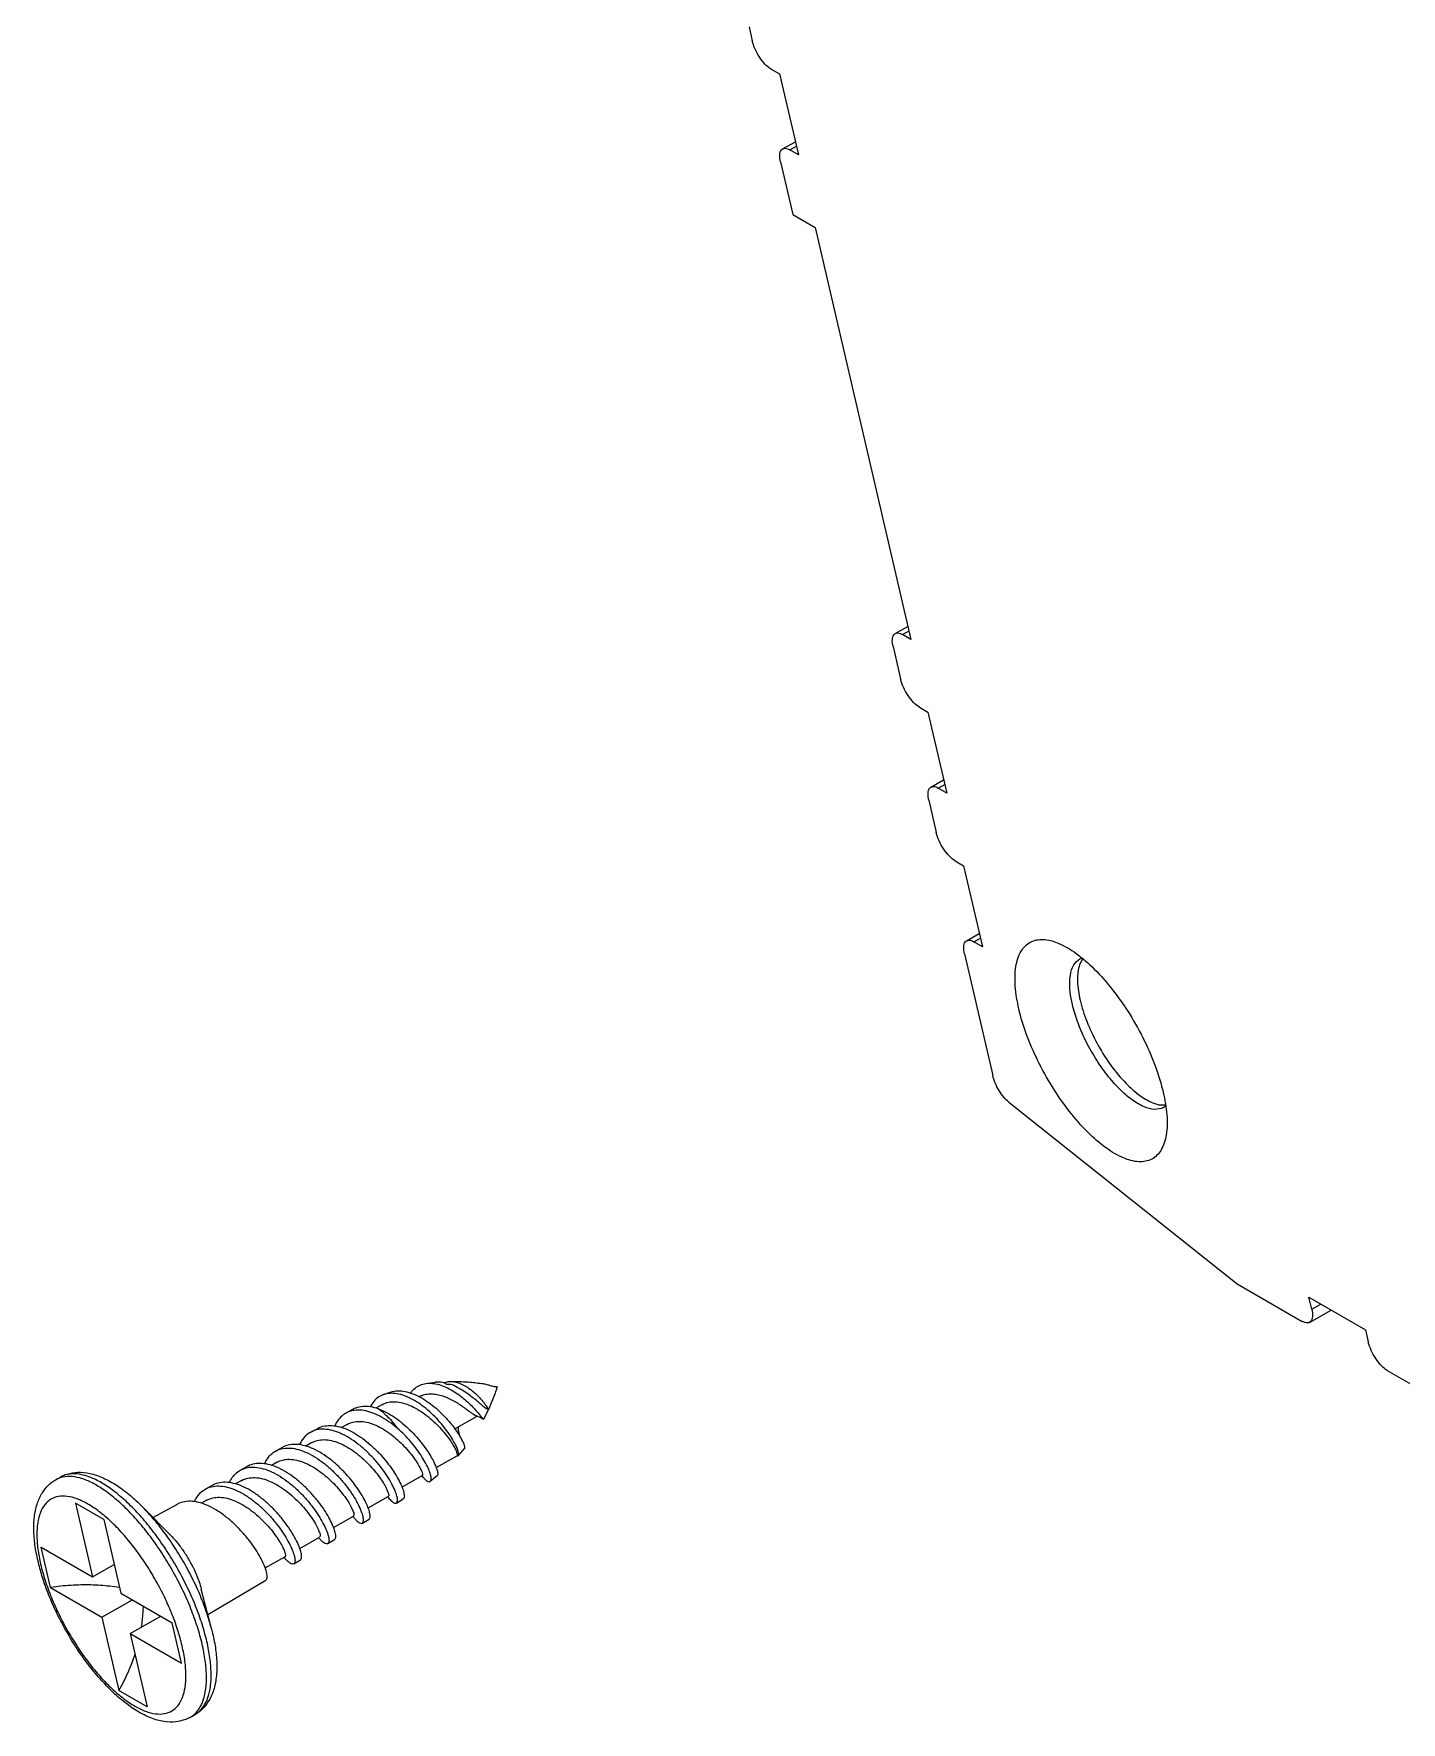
# Model space of a CAD drawing. Header units: millimetres. Extents: x 2693 to 3287, y 268 to 688.
# Drawn here: x 3000.53 to 3028.59, y 455 to 489.63 of the extents above; entities that cross this region are included whole.
import ezdxf

# ---------------------------------------------------------------- set-up
doc = ezdxf.new("R2010")
doc.units = ezdxf.units.MM
doc.layers.add('02___PRT_ALL_AXES', color=7, linetype='Continuous')

msp = doc.modelspace()

# ---------------------------------------------------------------- linework, layer by layer
at = {"color": 7, "linetype": 'Continuous'}
for p, q in [((3015.206, 489.769), (3015.272, 489.486)), ((3015.659, 488.904), (3015.833, 488.803)), ((3015.833, 488.803), (3016.218, 487.145)), ((3015.894, 487.266), (3016.156, 487.414)), ((3016.044, 487.246), (3016.177, 487.321)), ((3016.218, 487.145), (3016.044, 487.246)), ((3015.85, 486.999), (3016.101, 485.921)), ((3016.101, 485.921), (3016.565, 485.653)), ((3016.565, 485.653), (3018.528, 477.205)), ((3018.204, 477.326), (3018.466, 477.474)), ((3018.354, 477.306), (3018.488, 477.381)), ((3018.528, 477.205), (3018.354, 477.306)), ((3018.16, 477.059), (3018.315, 476.395)), ((3018.701, 475.813), (3018.875, 475.713)), ((3018.875, 475.713), (3019.261, 474.055)), ((3018.937, 474.176), (3019.198, 474.324)), ((3019.087, 474.155), (3019.22, 474.231)), ((3019.261, 474.055), (3019.087, 474.155)), ((3018.893, 473.908), (3019.047, 473.245)), ((3019.433, 472.663), (3019.607, 472.563)), ((3019.607, 472.563), (3019.993, 470.904)), ((3019.669, 471.026), (3019.93, 471.174)), ((3019.819, 471.005), (3019.952, 471.08)), ((3019.993, 470.904), (3019.819, 471.005)), ((3019.625, 470.758), (3020.205, 468.261)), ((3021.993, 470.653), (3022.032, 470.672)), ((3021.839, 469.717), (3021.826, 469.779)), ((3020.537, 467.716), (3025.218, 463.992)), ((3023.752, 467.631), (3023.717, 467.607)), ((3025.218, 463.992), (3026.555, 463.22)), ((3026.691, 463.716), (3027.852, 463.046)), ((3026.749, 463.467), (3026.691, 463.716)), ((3026.705, 463.199), (3027.15, 463.451)), ((3026.749, 463.467), (3026.937, 463.574)), ((3027.852, 463.046), (3027.91, 462.797)), ((3028.296, 462.215), (3028.874, 461.881)), ((3010.038, 461.878), (3009.977, 461.882)), ((3007.675, 461.51), (3007.547, 461.438)), ((3009.172, 461.018), (3009.628, 461.276)), ((3009.776, 461.456), (3009.746, 461.481)), ((3009.763, 461.467), (3009.777, 461.458)), ((3009.787, 461.448), (3009.776, 461.456)), ((3009.813, 461.485), (3009.853, 461.418)), ((3006.963, 461.107), (3006.848, 461.042)), ((3009.171, 461.018), (3009.266, 460.879)), ((3009.757, 461.214), (3009.762, 461.215)), ((3006.236, 460.732), (3006.112, 460.662)), ((3009.275, 460.862), (3009.265, 460.9)), ((3009.321, 460.782), (3009.266, 460.879)), ((3005.523, 460.329), (3005.41, 460.265)), ((3008.788, 460.22), (3009.208, 460.457)), ((3009.22, 460.471), (3009.213, 460.462)), ((3004.796, 459.954), (3004.674, 459.885)), ((3008.085, 459.822), (3008.502, 460.058)), ((3004.084, 459.551), (3003.973, 459.488)), ((3007.391, 459.393), (3007.806, 459.627)), ((3007.79, 459.618), (3007.807, 459.601)), ((3007.807, 459.601), (3007.826, 459.58)), ((3006.683, 458.992), (3007.094, 459.224)), ((3007.078, 459.215), (3007.096, 459.197)), ((3007.096, 459.197), (3007.118, 459.173)), ((3005.989, 458.563), (3006.397, 458.794)), ((3006.378, 458.782), (3006.381, 458.779)), ((3006.381, 458.779), (3006.399, 458.759)), ((3000.638, 458.228), (3000.62, 458.305)), ((3005.28, 458.161), (3005.685, 458.391)), ((3005.666, 458.379), (3005.669, 458.376)), ((3005.67, 458.374), (3005.69, 458.352)), ((3004.179, 456.915), (3004.179, 456.917)), ((3004.179, 456.915), (3004.202, 456.82)), ((3003.838, 455.153), (3003.911, 455.203))]:
    msp.add_line(p, q, dxfattribs=at)
for points in [[(3009.6, 461.288), (3009.669, 461.259), (3009.757, 461.214)], [(3009.265, 460.9), (3009.249, 460.987), (3009.243, 461.058)], [(3008.491, 460.051), (3008.521, 460.02), (3008.533, 460.007)]]:
    msp.add_lwpolyline(points, dxfattribs=at)
for points, start_tangent, end_tangent in [([(3015.659, 488.904), (3015.54, 488.999), (3015.425, 489.143), (3015.331, 489.314), (3015.272, 489.486)], (-0.866025, 0.5), (-0.226388, 0.974037)), ([(3015.85, 486.999), (3015.835, 487.144), (3015.867, 487.243), (3015.895, 487.264)], (-0.226388, 0.974037), (0.877852, 0.478932)), ([(3015.895, 487.264), (3015.94, 487.278), (3016.044, 487.246)], (0.877852, 0.478932), (0.866025, -0.5)), ([(3018.16, 477.059), (3018.146, 477.204), (3018.177, 477.303), (3018.205, 477.325)], (-0.226388, 0.974037), (0.877852, 0.478932)), ([(3018.205, 477.325), (3018.251, 477.338), (3018.354, 477.306)], (0.877852, 0.478932), (0.866025, -0.5)), ([(3018.701, 475.813), (3018.583, 475.909), (3018.468, 476.053), (3018.374, 476.224), (3018.315, 476.395)], (-0.866025, 0.5), (-0.226388, 0.974037)), ([(3018.893, 473.908), (3018.878, 474.054), (3018.91, 474.152), (3018.937, 474.174)], (-0.226388, 0.974037), (0.877852, 0.478932)), ([(3018.937, 474.174), (3018.983, 474.188), (3019.087, 474.155)], (0.877852, 0.478932), (0.866025, -0.5)), ([(3019.433, 472.663), (3019.315, 472.759), (3019.2, 472.903), (3019.106, 473.074), (3019.047, 473.245)], (-0.866025, 0.5), (-0.226388, 0.974037)), ([(3019.625, 470.758), (3019.61, 470.904), (3019.642, 471.002), (3019.67, 471.024)], (-0.226388, 0.974037), (0.877852, 0.478932)), ([(3019.67, 471.024), (3019.715, 471.038), (3019.819, 471.005)], (0.877852, 0.478932), (0.866025, -0.5)), ([(3020.742, 469.627), (3020.668, 470.093), (3020.681, 470.5), (3020.787, 470.811), (3020.979, 470.998), (3021.242, 471.052), (3021.53, 470.985)], (-0.226388, 0.974037), (0.928372, -0.371653)), ([(3021.53, 470.985), (3021.56, 470.972), (3021.915, 470.766), (3022.289, 470.444), (3022.663, 470.02), (3023.015, 469.517), (3023.318, 468.969), (3023.55, 468.425), (3023.702, 467.918)], (0.928372, -0.371653), (0.226388, -0.974037)), ([(3021.826, 469.779), (3021.789, 470.037), (3021.798, 470.316), (3021.87, 470.53), (3021.993, 470.653)], (-0.201618, 0.979464), (0.868028, 0.496515)), ([(3023.762, 467.04), (3023.657, 466.733), (3023.466, 466.546), (3023.202, 466.493), (3022.885, 466.572), (3022.53, 466.778), (3022.155, 467.1), (3021.781, 467.524), (3021.429, 468.028), (3021.126, 468.576), (3020.894, 469.119), (3020.742, 469.627)], (-0.160603, -0.987019), (-0.226388, 0.974037)), ([(3023.717, 467.607), (3023.708, 467.603), (3023.528, 467.566), (3023.31, 467.62), (3023.066, 467.762), (3022.81, 467.982), (3022.553, 468.273), (3022.311, 468.618), (3022.103, 468.994), (3021.944, 469.367), (3021.839, 469.717)], (-0.868146, -0.49631), (-0.226388, 0.974037)), ([(3020.537, 467.716), (3020.431, 467.821), (3020.334, 467.957), (3020.255, 468.11), (3020.205, 468.261)], (-0.78253, 0.622613), (-0.226388, 0.974037)), ([(3023.702, 467.918), (3023.776, 467.452), (3023.763, 467.045), (3023.762, 467.04)], (0.226388, -0.974037), (-0.160603, -0.987019)), ([(3026.749, 463.467), (3026.764, 463.321), (3026.732, 463.223), (3026.704, 463.201)], (0.226388, -0.974037), (-0.877852, -0.478932)), ([(3026.704, 463.201), (3026.659, 463.187), (3026.555, 463.22)], (-0.877852, -0.478932), (-0.866025, 0.5)), ([(3028.296, 462.215), (3028.178, 462.31), (3028.063, 462.455), (3027.969, 462.625), (3027.91, 462.797)], (-0.866025, 0.5), (-0.226388, 0.974037)), ([(3008.95, 461.96), (3008.82, 461.972), (3008.77, 461.97)], (-0.982152, 0.188091), (-0.995437, -0.095417)), ([(3008.949, 461.961), (3009.033, 461.984), (3009.076, 461.987)], (0.918222, 0.396066), (0.999861, 0.016653)), ([(3009.076, 461.987), (3009.136, 461.984), (3009.243, 461.959), (3009.349, 461.913), (3009.454, 461.85), (3009.552, 461.775), (3009.638, 461.697), (3009.711, 461.618), (3009.77, 461.546), (3009.813, 461.485)], (0.999861, 0.016653), (0.552312, -0.833638)), ([(3007.69, 461.711), (3007.638, 461.686), (3007.531, 461.604), (3007.447, 461.488), (3007.435, 461.467)], (-0.931243, -0.364398), (-0.450949, -0.89255)), ([(3009.139, 460.769), (3009.058, 460.902), (3008.955, 461.044), (3008.832, 461.19), (3008.693, 461.331), (3008.542, 461.461), (3008.383, 461.572), (3008.22, 461.66), (3008.06, 461.718), (3007.906, 461.743), (3007.764, 461.733), (3007.69, 461.711)], (-0.487231, 0.873273), (-0.931243, -0.364398)), ([(3007.845, 461.768), (3007.895, 461.782), (3008.036, 461.795), (3008.189, 461.772), (3008.349, 461.717), (3008.511, 461.634), (3008.67, 461.527), (3008.821, 461.404), (3008.96, 461.269), (3009.082, 461.132), (3009.171, 461.018)], (0.945029, 0.326988), (0.592446, -0.80561)), ([(3008.263, 461.748), (3008.309, 461.806), (3008.404, 461.885), (3008.517, 461.934), (3008.574, 461.946)], (0.560449, 0.828189), (0.989424, 0.14505)), ([(3008.44, 461.675), (3008.498, 461.702), (3008.604, 461.729), (3008.717, 461.732), (3008.834, 461.715), (3008.951, 461.681), (3009.064, 461.633), (3009.172, 461.576), (3009.271, 461.515), (3009.36, 461.454), (3009.437, 461.398), (3009.502, 461.35), (3009.555, 461.313), (3009.596, 461.29), (3009.6, 461.288)], (0.870454, 0.49225), (0.92182, -0.387619)), ([(3008.574, 461.946), (3008.643, 461.951), (3008.777, 461.939), (3008.915, 461.9), (3009.057, 461.837), (3009.194, 461.755), (3009.321, 461.662), (3009.434, 461.565), (3009.534, 461.467), (3009.615, 461.379), (3009.677, 461.306)], (0.989424, 0.14505), (0.635256, -0.772302)), ([(3009.746, 461.481), (3009.73, 461.495), (3009.657, 461.559), (3009.567, 461.634), (3009.463, 461.714), (3009.344, 461.794), (3009.216, 461.866), (3009.084, 461.923), (3008.951, 461.959), (3008.95, 461.96)], (-0.758817, 0.651304), (-0.982152, 0.188091)), ([(3009.977, 461.88), (3009.939, 461.889), (3009.871, 461.908), (3009.795, 461.928), (3009.715, 461.944)], (-0.983169, 0.182697), (-0.988026, 0.154285)), ([(3010.038, 461.878), (3009.995, 461.877), (3009.977, 461.88)], (-0.982318, -0.18722), (-0.983169, 0.182697)), ([(3006.941, 461.34), (3006.88, 461.301), (3006.779, 461.198), (3006.707, 461.074)], (-0.879691, -0.475547), (-0.405929, -0.913905)), ([(3007.988, 461.029), (3007.819, 461.16), (3007.645, 461.267), (3007.471, 461.345), (3007.303, 461.39), (3007.145, 461.398), (3007.003, 461.368), (3006.941, 461.34)], (-0.760996, 0.648756), (-0.879691, -0.475547)), ([(3007.604, 461.423), (3007.438, 461.466), (3007.282, 461.473), (3007.138, 461.442), (3007.08, 461.415)], (-0.942685, 0.333684), (-0.87943, -0.476028)), ([(3007.604, 461.423), (3007.768, 461.351), (3007.932, 461.253), (3008.092, 461.132), (3008.244, 460.996), (3008.384, 460.849), (3008.509, 460.698), (3008.615, 460.549), (3008.7, 460.41), (3008.762, 460.287), (3008.802, 460.184), (3008.819, 460.107), (3008.815, 460.06), (3008.807, 460.05)], (0.942685, -0.333684), (-0.795122, -0.60645)), ([(3007.604, 461.423), (3007.701, 461.348), (3007.798, 461.257), (3007.895, 461.149), (3007.988, 461.029)], (0.826377, -0.563118), (0.58545, -0.810709)), ([(3007.675, 461.51), (3007.715, 461.53), (3007.842, 461.566), (3007.982, 461.568), (3008.131, 461.538), (3008.286, 461.479), (3008.441, 461.394), (3008.592, 461.289), (3008.734, 461.169), (3008.863, 461.041), (3008.975, 460.911), (3009.067, 460.787), (3009.139, 460.676), (3009.188, 460.582), (3009.215, 460.513), (3009.22, 460.471)], (0.870017, 0.493022), (-0.427559, -0.903987)), ([(3009.677, 461.306), (3009.722, 461.25), (3009.75, 461.219), (3009.757, 461.215)], (0.635256, -0.772302), (0.936008, -0.351978)), ([(3009.777, 461.458), (3009.818, 461.432), (3009.853, 461.418)], (0.826289, -0.563246), (0.975797, -0.21868)), ([(3009.853, 461.418), (3009.836, 461.419), (3009.814, 461.429), (3009.787, 461.448)], (-0.964245, -0.265011), (-0.793056, 0.609149)), ([(3006.215, 460.948), (3006.122, 460.882), (3006.027, 460.767), (3005.984, 460.688)], (-0.879231, -0.476396), (-0.415498, -0.909594)), ([(3007.972, 459.495), (3007.982, 459.503), (3007.995, 459.552), (3007.983, 459.634), (3007.945, 459.746), (3007.88, 459.882), (3007.791, 460.035), (3007.677, 460.198), (3007.543, 460.363), (3007.391, 460.523), (3007.226, 460.67), (3007.053, 460.797), (3006.876, 460.899), (3006.701, 460.969), (3006.534, 461.004), (3006.379, 461.002), (3006.24, 460.961), (3006.215, 460.948)], (0.894738, 0.446592), (-0.879231, -0.476396)), ([(3006.358, 461.025), (3006.368, 461.031), (3006.501, 461.075), (3006.649, 461.083), (3006.811, 461.056), (3006.98, 460.994), (3007.152, 460.902), (3007.322, 460.784), (3007.485, 460.646), (3007.638, 460.493), (3007.774, 460.333), (3007.892, 460.173), (3007.989, 460.02), (3008.061, 459.881), (3008.109, 459.762), (3008.132, 459.668), (3008.131, 459.604), (3008.113, 459.577)], (0.87943, 0.476028), (-0.819654, -0.572858)), ([(3006.963, 461.107), (3007.078, 461.153), (3007.212, 461.168), (3007.358, 461.151), (3007.511, 461.104), (3007.665, 461.029), (3007.818, 460.932), (3007.963, 460.818), (3008.097, 460.693), (3008.216, 460.564), (3008.317, 460.438), (3008.398, 460.32), (3008.456, 460.219), (3008.493, 460.138), (3008.508, 460.084), (3008.503, 460.058), (3008.502, 460.058)], (0.87047, 0.492222), (-0.917769, -0.397114)), ([(3008.666, 459.938), (3008.677, 459.949), (3008.685, 459.999), (3008.671, 460.077), (3008.635, 460.181), (3008.577, 460.304), (3008.496, 460.443), (3008.394, 460.592), (3008.274, 460.743), (3008.137, 460.891), (3007.988, 461.029)], (0.80505, 0.593207), (-0.760996, 0.648756)), ([(3005.501, 460.562), (3005.51, 460.567), (3005.646, 460.612), (3005.798, 460.62), (3005.961, 460.591), (3006.131, 460.528), (3006.307, 460.433), (3006.481, 460.311), (3006.645, 460.17), (3006.798, 460.015), (3006.938, 459.85), (3007.058, 459.685), (3007.154, 459.53)], (0.879368, 0.476142), (0.49179, -0.870714)), ([(3007.29, 459.609), (3007.193, 459.765), (3007.075, 459.928), (3006.936, 460.091), (3006.782, 460.247), (3006.617, 460.388), (3006.445, 460.509), (3006.271, 460.603), (3006.1, 460.666), (3005.936, 460.695), (3005.785, 460.688), (3005.651, 460.643), (3005.64, 460.637)], (-0.492524, 0.870299), (-0.879406, -0.476073)), ([(3006.236, 460.732), (3006.257, 460.744), (3006.384, 460.785), (3006.526, 460.792), (3006.678, 460.765), (3006.836, 460.707), (3006.996, 460.622), (3007.151, 460.514), (3007.299, 460.391), (3007.433, 460.258), (3007.55, 460.122), (3007.648, 459.991), (3007.724, 459.871), (3007.777, 459.77), (3007.806, 459.693), (3007.814, 459.643), (3007.805, 459.628)], (0.869894, 0.493238), (-0.746242, -0.665675)), ([(3009.139, 460.769), (3009.189, 460.672), (3009.223, 460.588), (3009.241, 460.523), (3009.242, 460.479), (3009.235, 460.462)], (0.487231, -0.873273), (-0.644658, -0.764471)), ([(3009.374, 460.627), (3009.375, 460.648), (3009.36, 460.699), (3009.323, 460.778), (3009.321, 460.782)], (0.661153, 0.750251), (-0.454041, 0.890981)), ([(3004.775, 460.17), (3004.785, 460.175), (3004.923, 460.221), (3005.077, 460.228), (3005.241, 460.198), (3005.413, 460.134), (3005.591, 460.036), (3005.767, 459.912), (3005.933, 459.769), (3006.087, 459.612), (3006.228, 459.444), (3006.349, 459.276), (3006.445, 459.119)], (0.879346, 0.476182), (0.488031, -0.872827)), ([(3006.585, 459.2), (3006.489, 459.357), (3006.368, 459.524), (3006.227, 459.691), (3006.073, 459.848), (3005.907, 459.991), (3005.731, 460.115), (3005.554, 460.212), (3005.382, 460.276), (3005.219, 460.305), (3005.065, 460.298), (3004.928, 460.252), (3004.918, 460.247)], (-0.488764, 0.872416), (-0.879363, -0.476151)), ([(3005.268, 460.298), (3005.306, 460.371), (3005.397, 460.486), (3005.501, 460.562)], (0.411099, 0.911591), (0.879368, 0.476142)), ([(3005.523, 460.329), (3005.641, 460.376), (3005.779, 460.39), (3005.928, 460.371), (3006.085, 460.321), (3006.244, 460.243), (3006.4, 460.141), (3006.549, 460.022), (3006.686, 459.891), (3006.808, 459.756), (3006.911, 459.624), (3006.993, 459.501), (3007.052, 459.394), (3007.088, 459.31), (3007.102, 459.252), (3007.094, 459.225), (3007.094, 459.224)], (0.870468, 0.492224), (-0.907379, -0.420314)), ([(3009.235, 460.462), (3009.23, 460.458), (3009.214, 460.457)], (-0.644658, -0.764471), (-0.973463, 0.228843)), ([(3000.62, 458.305), (3000.558, 458.636), (3000.534, 458.952), (3000.551, 459.244), (3000.611, 459.499), (3000.709, 459.705), (3000.834, 459.86), (3000.984, 459.972)], (-0.226388, 0.974037), (0.870327, 0.492475)), ([(3001.083, 460.014), (3000.984, 459.972)], (-0.955873, -0.293779), (-0.870882, -0.491491)), ([(3001.08, 460.026), (3001.271, 460.102), (3001.493, 460.125), (3001.749, 460.085), (3002.027, 459.976), (3002.311, 459.804), (3002.59, 459.58), (3002.767, 459.411)], (0.870327, 0.492475), (0.701582, -0.712588)), ([(3004.084, 456.651), (3003.986, 457.008), (3003.853, 457.377), (3003.689, 457.751), (3003.498, 458.122), (3003.284, 458.48), (3003.051, 458.819), (3002.805, 459.131), (3002.551, 459.407), (3002.295, 459.644), (3002.043, 459.834), (3001.8, 459.974), (3001.572, 460.061), (3001.363, 460.093), (3001.179, 460.069), (3001.08, 460.026)], (-0.226388, 0.974037), (-0.870882, -0.491491)), ([(3003.988, 456.597), (3003.889, 456.953), (3003.757, 457.322), (3003.593, 457.697), (3003.402, 458.067), (3003.187, 458.426), (3002.954, 458.765), (3002.708, 459.076), (3002.454, 459.353), (3002.198, 459.589), (3001.946, 459.779), (3001.703, 459.92), (3001.475, 460.007), (3001.267, 460.038), (3001.083, 460.014)], (-0.226388, 0.974037), (-0.955873, -0.293779)), ([(3005.884, 458.793), (3005.786, 458.953), (3005.664, 459.123), (3005.524, 459.292), (3005.369, 459.45), (3005.2, 459.596), (3005.023, 459.723), (3004.844, 459.821), (3004.672, 459.886), (3004.505, 459.917), (3004.349, 459.911), (3004.211, 459.865), (3004.2, 459.859)], (-0.485123, 0.874446), (-0.879328, -0.476217)), ([(3004.544, 459.911), (3004.579, 459.977), (3004.671, 460.093), (3004.775, 460.17)], (0.420099, 0.907478), (0.879346, 0.476182)), ([(3004.796, 459.954), (3004.799, 459.956), (3004.926, 460.003), (3005.069, 460.015), (3005.224, 459.992), (3005.385, 459.935), (3005.549, 459.85), (3005.709, 459.741), (3005.862, 459.614), (3006.002, 459.476), (3006.125, 459.335), (3006.228, 459.196), (3006.309, 459.069), (3006.365, 458.96), (3006.398, 458.874), (3006.407, 458.817), (3006.397, 458.794)], (0.870206, 0.492688), (-0.786576, -0.617493)), ([(3008.533, 460.007), (3008.549, 459.99), (3008.606, 459.944), (3008.65, 459.93), (3008.666, 459.938)], (0.679958, -0.733251), (0.80505, 0.593207)), ([(3003.338, 457.288), (3003.2, 457.595), (3003.016, 457.941), (3002.811, 458.273), (3002.589, 458.585), (3002.355, 458.867), (3002.116, 459.113), (3001.877, 459.316), (3001.644, 459.473), (3001.423, 459.579), (3001.219, 459.63), (3001.037, 459.627), (3000.883, 459.57), (3000.759, 459.458), (3000.668, 459.296), (3000.614, 459.088), (3000.597, 458.837), (3000.617, 458.552), (3000.674, 458.238)], (-0.384715, 0.923036), (0.226388, -0.974037)), ([(3003.827, 459.521), (3003.863, 459.589), (3003.956, 459.707), (3004.061, 459.784)], (0.415601, 0.909547), (0.879341, 0.476193)), ([(3004.061, 459.784), (3004.071, 459.789), (3004.21, 459.835), (3004.366, 459.842), (3004.531, 459.811), (3004.705, 459.746), (3004.885, 459.647), (3005.063, 459.52), (3005.23, 459.375), (3005.386, 459.215), (3005.529, 459.044), (3005.651, 458.874), (3005.748, 458.714)], (0.879341, 0.476193), (0.484427, -0.874832)), ([(3004.084, 459.551), (3004.205, 459.598), (3004.346, 459.612), (3004.499, 459.592), (3004.659, 459.538), (3004.822, 459.456), (3004.982, 459.35), (3005.135, 459.225), (3005.275, 459.089), (3005.4, 458.948), (3005.505, 458.809), (3005.588, 458.681), (3005.647, 458.57), (3005.683, 458.481), (3005.695, 458.42), (3005.686, 458.391), (3005.685, 458.391)], (0.870466, 0.492229), (-0.899526, -0.436867)), ([(3007.41, 459.162), (3007.429, 459.187), (3007.432, 459.25), (3007.41, 459.344), (3007.363, 459.466), (3007.29, 459.609)], (0.81475, 0.579813), (-0.492524, 0.870299)), ([(3007.826, 459.58), (3007.895, 459.516), (3007.948, 459.49), (3007.972, 459.495)], (0.674482, -0.738291), (0.894738, 0.446592)), ([(3004.179, 456.917), (3004.103, 457.175), (3003.97, 457.542), (3003.804, 457.913), (3003.61, 458.279), (3003.392, 458.631), (3003.157, 458.96), (3002.91, 459.258), (3002.767, 459.411)], (-0.249977, 0.968252), (-0.701647, 0.712525)), ([(3005.179, 458.383), (3005.081, 458.546), (3004.959, 458.718), (3004.815, 458.891), (3004.658, 459.053), (3004.489, 459.2), (3004.31, 459.329), (3004.128, 459.429), (3003.953, 459.496), (3003.786, 459.527), (3003.629, 459.521), (3003.489, 459.474), (3003.479, 459.469)], (-0.481558, 0.876414), (-0.879336, -0.476203)), ([(3006.704, 458.744), (3006.724, 458.772), (3006.727, 458.837), (3006.705, 458.934), (3006.657, 459.058), (3006.585, 459.2)], (0.82384, 0.566823), (-0.488764, 0.872416)), ([(3007.274, 459.081), (3007.292, 459.105), (3007.296, 459.168), (3007.274, 459.264), (3007.227, 459.386), (3007.154, 459.53)], (0.815927, 0.578155), (-0.49179, 0.870714)), ([(3006.445, 459.119), (3006.518, 458.976), (3006.566, 458.851), (3006.587, 458.754), (3006.584, 458.689), (3006.564, 458.661)], (0.488031, -0.872827), (-0.822692, -0.568488)), ([(3007.118, 459.173), (3007.155, 459.134), (3007.218, 459.087), (3007.265, 459.077), (3007.274, 459.081)], (0.665646, -0.746268), (0.815927, 0.578155)), ([(3005.748, 458.714), (3005.82, 458.568), (3005.868, 458.442), (3005.89, 458.343), (3005.886, 458.276), (3005.866, 458.247)], (0.484427, -0.874832), (-0.825567, -0.564305)), ([(3006.002, 458.328), (3006.022, 458.356), (3006.026, 458.423), (3006.004, 458.522), (3005.957, 458.647), (3005.884, 458.793)], (0.824433, 0.56596), (-0.485123, 0.874446)), ([(3006.564, 458.661), (3006.559, 458.658), (3006.513, 458.664), (3006.45, 458.707), (3006.399, 458.759)], (-0.822692, -0.568488), (-0.664813, 0.74701)), ([(3003.742, 455.098), (3003.551, 455.023), (3003.329, 455), (3003.073, 455.039), (3002.795, 455.148), (3002.511, 455.32), (3002.232, 455.544), (3001.962, 455.811), (3001.703, 456.115), (3001.459, 456.448), (3001.236, 456.804), (3001.036, 457.175), (3000.864, 457.553), (3000.724, 457.932), (3000.638, 458.228)], (-0.870327, -0.492475), (-0.244962, 0.969533)), ([(3000.674, 458.238), (3000.768, 457.904), (3000.894, 457.557), (3001.051, 457.206), (3001.235, 456.86), (3001.44, 456.528), (3001.662, 456.216), (3001.896, 455.934), (3002.135, 455.688), (3002.374, 455.485), (3002.607, 455.328), (3002.828, 455.222), (3003.032, 455.171), (3003.213, 455.174), (3003.368, 455.231), (3003.492, 455.343), (3003.583, 455.505), (3003.637, 455.713), (3003.654, 455.964), (3003.634, 456.249), (3003.576, 456.563)], (0.226388, -0.974037), (-0.226388, 0.974037)), ([(3005.296, 457.91), (3005.317, 457.94), (3005.321, 458.007), (3005.3, 458.108), (3005.252, 458.236), (3005.179, 458.383)], (0.826956, 0.562267), (-0.481558, 0.876414)), ([(3005.866, 458.247), (3005.86, 458.244), (3005.813, 458.249), (3005.748, 458.293), (3005.69, 458.352)], (-0.825567, -0.564305), (-0.662179, 0.749345)), ([(3003.576, 456.563), (3003.483, 456.897), (3003.357, 457.244), (3003.338, 457.288)], (-0.226388, 0.974037), (-0.384715, 0.923036)), ([(3004.202, 456.82), (3004.264, 456.488), (3004.288, 456.173), (3004.271, 455.88), (3004.211, 455.625), (3004.113, 455.42), (3003.988, 455.264), (3003.838, 455.152)], (0.226388, -0.974037), (-0.870327, -0.492475)), ([(3003.829, 455.161), (3003.921, 455.268), (3004.009, 455.452), (3004.061, 455.682), (3004.075, 455.954), (3004.05, 456.261), (3003.988, 456.597)], (0.743479, 0.668759), (-0.226388, 0.974037)), ([(3003.911, 455.203), (3004.018, 455.323), (3004.106, 455.507), (3004.158, 455.737), (3004.171, 456.009), (3004.147, 456.316), (3004.084, 456.651)], (0.768215, 0.640192), (-0.226388, 0.974037)), ([(3003.742, 455.098), (3003.798, 455.135), (3003.829, 455.161)], (0.870882, 0.491491), (0.743479, 0.668759))]:
    msp.add_spline(points, degree=3, dxfattribs=dict(at, start_tangent=start_tangent, end_tangent=end_tangent))
at = {"layer": '02___PRT_ALL_AXES', "color": 7, "linetype": 'Continuous'}
for p, q in [((3022.048, 470.65), (3022.035, 470.63)), ((3023.657, 467.657), (3023.742, 467.657)), ((3008.574, 461.946), (3008.77, 461.97)), ((3007.69, 461.711), (3007.845, 461.768)), ((3006.941, 461.34), (3007.08, 461.416)), ((3009.862, 461.414), (3009.762, 461.215)), ((3006.215, 460.948), (3006.358, 461.025)), ((3005.501, 460.562), (3005.64, 460.637)), ((3009.374, 460.627), (3009.235, 460.462)), ((3004.775, 460.17), (3004.918, 460.247)), ((3000.984, 459.972), (3001.08, 460.026)), ((3008.808, 460.049), (3008.667, 459.937)), ((3004.061, 459.784), (3004.2, 459.859)), ((3007.973, 459.494), (3008.113, 459.577)), ((3001.389, 459.488), (3001.739, 457.983)), ((3001.97, 459.153), (3001.389, 459.488)), ((3002.767, 459.411), (3003.355, 458.813)), ((3002.977, 459.198), (3003.479, 459.469)), ((3001.97, 459.153), (3002.319, 457.647)), ((3007.274, 459.081), (3007.411, 459.161)), ((3000.878, 457.762), (3000.685, 458.591)), ((3000.685, 458.591), (3001.739, 457.983)), ((3006.565, 458.661), (3006.705, 458.743)), ((3001.739, 457.983), (3002.183, 458.234)), ((3005.866, 458.247), (3006.002, 458.328)), ((3004.104, 457.205), (3005.296, 457.91)), ((3000.878, 457.762), (3001.932, 457.154)), ((3001.932, 457.154), (3002.559, 457.509)), ((3002.319, 457.647), (3003.373, 457.039)), ((3004.179, 456.915), (3003.97, 457.727)), ((3001.932, 457.154), (3002.281, 455.649)), ((3002.512, 456.818), (3003.14, 457.174)), ((3002.512, 456.818), (3002.862, 455.313)), ((3002.512, 456.818), (3003.566, 456.21)), ((3003.566, 456.21), (3003.373, 457.039)), ((3002.862, 455.313), (3002.281, 455.649)), ((3003.742, 455.098), (3003.838, 455.152))]:
    msp.add_line(p, q, dxfattribs=at)
for points, start_tangent, end_tangent in [([(3022.035, 470.63), (3021.977, 470.498)], (-0.536275, -0.844043), (-0.284098, -0.958795)), ([(3021.977, 470.498), (3021.944, 470.191), (3021.998, 469.806)], (-0.284098, -0.958795), (0.226388, -0.974037)), ([(3021.998, 469.806), (3022.134, 469.374), (3022.341, 468.929), (3022.603, 468.507), (3022.898, 468.144), (3023.203, 467.867), (3023.492, 467.7)], (0.226388, -0.974037), (0.929707, -0.368299)), ([(3023.492, 467.7), (3023.657, 467.657)], (0.929707, -0.368299), (0.994594, -0.103843)), ([(3009.076, 461.987), (3009.08, 461.987), (3009.442, 461.976), (3009.715, 461.944)], (0.999858, 0.016868), (0.988028, -0.154273)), ([(3010.038, 461.878), (3009.946, 461.611), (3009.862, 461.414)], (-0.287233, -0.957861), (-0.418595, -0.908173)), ([(3003.355, 458.813), (3003.363, 458.805), (3003.499, 458.651), (3003.628, 458.474), (3003.744, 458.281), (3003.844, 458.081), (3003.924, 457.88), (3003.97, 457.727)], (0.701511, -0.712659), (0.249374, -0.968407)), ([(3002.296, 457.757), (3002.093, 457.786), (3001.705, 457.813), (3001.297, 457.805), (3000.878, 457.762)], (-0.984992, 0.172599), (-0.990072, -0.140563)), ([(3002.743, 456.945), (3002.775, 457.239), (3002.782, 457.384)], (0.154282, 0.988027), (0.019898, 0.999802)), ([(3002.281, 455.649), (3002.474, 456.032), (3002.612, 456.396)], (0.496168, 0.868226), (0.305699, 0.952128))]:
    msp.add_spline(points, degree=3, dxfattribs=dict(at, start_tangent=start_tangent, end_tangent=end_tangent))

doc.saveas('drawing.dxf')
